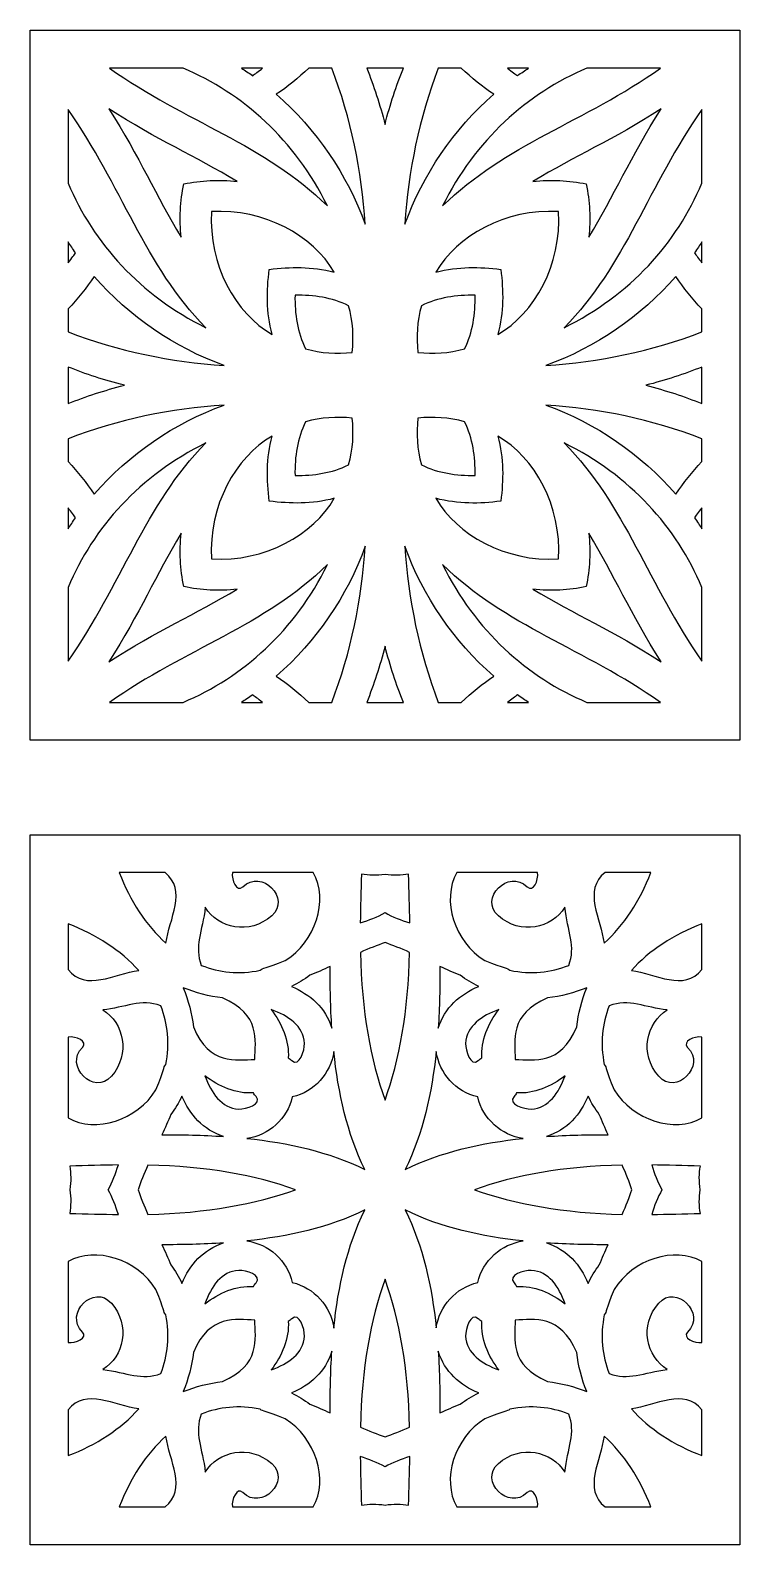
# Model space of a CAD drawing. Header units: millimetres. Extents: x -515 to 516, y -320 to 320.
# Drawn here: x 216 to 516, y -320 to 320 of the extents above; entities that cross this region are included whole.
import ezdxf

# ---------------------------------------------------------------- set-up
doc = ezdxf.new("R2010")
doc.units = ezdxf.units.MM
doc.header["$MEASUREMENT"] = 0
doc.layers.add('layer 1', color=7, linetype='Continuous')

msp = doc.modelspace()

# ---------------------------------------------------------------- linework, layer by layer
at = {"layer": 'layer 1'}
for points, knots in [([(515.6899, 20.1207), (515.6899, 20.1207), (515.6899, 320.1205), (515.6899, 320.1205), (515.6899, 320.1205), (515.6899, 320.1205), (215.7021, 320.1205), (215.7021, 320.1205), (215.7021, 320.1205), (215.7021, 320.1205), (215.7021, 225.6009), (215.7021, 225.6009), (215.7021, 225.6009), (215.7021, 214.8809), (215.7021, 170.161), (215.7021, 124.8009), (215.7021, 124.8009), (215.7021, 79.4407), (215.7021, 33.4409), (215.7021, 20.1207), (215.7021, 20.1207), (215.7021, 20.1207), (515.6899, 20.1207), (515.6899, 20.1207)], [0, 0, 0, 0, 0.14285714, 0.14285714, 0.14285714, 0.14285714, 0.28571429, 0.28571429, 0.28571429, 0.28571429, 0.42857143, 0.42857143, 0.42857143, 0.42857143, 0.57142857, 0.57142857, 0.57142857, 0.57142857, 0.71428571, 0.71428571, 0.71428571, 0.71428571, 1, 1, 1, 1]), ([(280.3065, 304.1209), (305.5832, 293.5006), (327.6475, 273.7404), (341.3472, 245.8806), (341.3472, 245.8806), (315.0443, 271.8208), (281.3679, 281.4204), (249.1676, 304.1209), (249.1676, 304.1209), (249.1676, 304.1209), (280.3065, 304.1209), (280.3065, 304.1209)], [0, 0, 0, 0, 0.25, 0.25, 0.25, 0.25, 0.5, 0.5, 0.5, 0.5, 1, 1, 1, 1]), ([(313.9267, 304.1209), (312.1273, 302.7207), (310.7074, 301.6811), (309.7444, 300.9402), (309.7444, 300.9402), (308.0855, 302.1007), (306.5462, 303.1607), (305.049, 304.1209), (305.049, 304.1209), (305.049, 304.1209), (313.9267, 304.1209), (313.9267, 304.1209)], [0, 0, 0, 0, 0.25, 0.25, 0.25, 0.25, 0.5, 0.5, 0.5, 0.5, 1, 1, 1, 1]), ([(319.7257, 293.0803), (324.5266, 296.2806), (329.1236, 300.0004), (333.4676, 304.1209), (333.4676, 304.1209), (333.4676, 304.1209), (343.1678, 304.1209), (343.1678, 304.1209), (343.1678, 304.1209), (351.3496, 282.9007), (355.8272, 260.7204), (357.3314, 238.1408), (357.3314, 238.1408), (349.7259, 259.2007), (336.6026, 278.3606), (319.7257, 293.0803)], [0, 0, 0, 0, 0.2, 0.2, 0.2, 0.2, 0.4, 0.4, 0.4, 0.4, 0.6, 0.6, 0.6, 0.6, 1, 1, 1, 1]), ([(365.703, 280.3407), (363.5662, 288.8206), (360.9865, 296.5808), (357.964, 304.1209), (357.964, 304.1209), (357.964, 304.1209), (373.4491, 304.1209), (373.4491, 304.1209), (373.4491, 304.1209), (370.4266, 296.5808), (367.8469, 288.8403), (365.703, 280.3407)], [0, 0, 0, 0, 0.25, 0.25, 0.25, 0.25, 0.5, 0.5, 0.5, 0.5, 1, 1, 1, 1]), ([(388.2454, 304.1209), (388.2454, 304.1209), (397.9455, 304.1209), (397.9455, 304.1209), (397.9455, 304.1209), (402.2825, 300.0004), (406.8865, 296.2806), (411.6874, 293.0803), (411.6874, 293.0803), (394.8035, 278.3606), (381.6872, 259.2007), (374.0888, 238.1408), (374.0888, 238.1408), (375.586, 260.7204), (380.0705, 282.9007), (388.2454, 304.1209)], [0, 0, 0, 0, 0.2, 0.2, 0.2, 0.2, 0.4, 0.4, 0.4, 0.4, 0.6, 0.6, 0.6, 0.6, 1, 1, 1, 1]), ([(451.1066, 304.1209), (451.1066, 304.1209), (482.2455, 304.1209), (482.2455, 304.1209), (482.2455, 304.1209), (450.0241, 281.4007), (416.411, 271.8404), (390.0659, 245.8806), (390.0659, 245.8806), (403.7234, 273.6406), (425.7667, 293.4605), (451.1066, 304.1209)], [0, 0, 0, 0, 0.25, 0.25, 0.25, 0.25, 0.5, 0.5, 0.5, 0.5, 1, 1, 1, 1]), ([(426.3642, 304.1209), (424.867, 303.1607), (423.3276, 302.1007), (421.6687, 300.9402), (421.6687, 300.9402), (421.008, 301.4604), (419.5108, 302.5007), (417.4302, 304.1209), (417.4302, 304.1209), (417.4302, 304.1209), (426.3642, 304.1209), (426.3642, 304.1209)], [0, 0, 0, 0, 0.25, 0.25, 0.25, 0.25, 0.5, 0.5, 0.5, 0.5, 1, 1, 1, 1]), ([(231.7074, 286.6409), (254.4113, 254.4406), (263.985, 220.8008), (289.9505, 194.4606), (289.9505, 194.4606), (262.1855, 208.1407), (242.3705, 230.1607), (231.7074, 255.521), (231.7074, 255.521), (231.7074, 255.521), (231.7074, 286.6409), (231.7074, 286.6409)], [0, 0, 0, 0, 0.25, 0.25, 0.25, 0.25, 0.5, 0.5, 0.5, 0.5, 1, 1, 1, 1]), ([(303.1652, 256.2604), (295.5456, 257.1405), (287.8628, 256.7012), (280.6299, 255.2012), (280.6299, 255.2012), (279.1257, 247.9809), (278.6688, 240.2805), (279.5474, 232.6406), (279.5474, 232.6406), (268.8491, 250.3405), (262.0309, 266.4604), (248.9287, 286.901), (248.9287, 286.901), (269.3271, 273.8002), (285.5292, 266.9405), (303.1652, 256.2604)], [0, 0, 0, 0, 0.2, 0.2, 0.2, 0.2, 0.4, 0.4, 0.4, 0.4, 0.6, 0.6, 0.6, 0.6, 1, 1, 1, 1]), ([(450.7832, 255.2012), (443.5644, 256.7012), (435.8886, 257.1609), (428.248, 256.2604), (428.248, 256.2604), (445.8488, 266.9208), (462.1282, 273.8409), (482.5056, 286.901), (482.5056, 286.901), (469.4033, 266.4808), (462.5499, 250.3005), (451.8657, 232.6406), (451.8657, 232.6406), (452.7444, 240.2608), (452.2875, 247.9605), (450.7832, 255.2012)], [0, 0, 0, 0, 0.2, 0.2, 0.2, 0.2, 0.4, 0.4, 0.4, 0.4, 0.6, 0.6, 0.6, 0.6, 1, 1, 1, 1]), ([(499.7058, 255.521), (489.0848, 230.2408), (469.326, 208.1807), (441.4627, 194.4606), (441.4627, 194.4606), (467.4071, 220.7607), (477.0088, 254.4406), (499.7058, 286.6409), (499.7058, 286.6409), (499.7058, 286.6409), (499.7058, 255.521), (499.7058, 255.521)], [0, 0, 0, 0, 0.25, 0.25, 0.25, 0.25, 0.5, 0.5, 0.5, 0.5, 1, 1, 1, 1]), ([(316.7454, 219.0807), (315.6278, 210.0209), (315.4099, 201.1608), (317.9684, 191.5808), (317.9684, 191.5808), (302.5255, 200.4607), (290.9275, 221.1009), (292.3474, 243.4808), (292.3474, 243.4808), (314.489, 244.8607), (335.246, 233.4805), (344.2502, 217.8605), (344.2502, 217.8605), (334.6274, 220.4205), (325.6864, 220.1808), (316.7454, 219.0807)], [0, 0, 0, 0, 0.2, 0.2, 0.2, 0.2, 0.4, 0.4, 0.4, 0.4, 0.6, 0.6, 0.6, 0.6, 1, 1, 1, 1]), ([(413.4447, 191.5808), (416.0033, 201.1608), (415.7643, 210.0807), (414.6677, 219.0807), (414.6677, 219.0807), (405.7056, 220.1808), (396.8068, 220.4205), (387.1629, 217.8605), (387.1629, 217.8605), (396.0477, 233.2605), (416.664, 244.881), (439.0657, 243.4808), (439.0657, 243.4808), (440.4856, 221.0608), (428.8454, 200.441), (413.4447, 191.5808)], [0, 0, 0, 0, 0.2, 0.2, 0.2, 0.2, 0.4, 0.4, 0.4, 0.4, 0.6, 0.6, 0.6, 0.6, 1, 1, 1, 1]), ([(231.7074, 230.761), (232.6704, 229.2807), (233.7107, 227.7209), (234.8845, 226.0803), (234.8845, 226.0803), (234.3644, 225.4203), (233.3241, 223.9203), (231.7074, 221.8404), (231.7074, 221.8404), (231.7074, 221.8404), (231.7074, 230.761), (231.7074, 230.761)], [0, 0, 0, 0, 0.25, 0.25, 0.25, 0.25, 0.5, 0.5, 0.5, 0.5, 1, 1, 1, 1]), ([(499.7058, 221.9008), (498.307, 223.6806), (497.2667, 225.1208), (496.5286, 226.0803), (496.5286, 226.0803), (497.7025, 227.7209), (498.7428, 229.2807), (499.7058, 230.761), (499.7058, 230.761), (499.7058, 230.761), (499.7058, 221.9008), (499.7058, 221.9008)], [0, 0, 0, 0, 0.25, 0.25, 0.25, 0.25, 0.5, 0.5, 0.5, 0.5, 1, 1, 1, 1]), ([(231.7074, 202.3606), (235.8264, 206.7011), (239.5448, 211.3009), (242.743, 216.1004), (242.743, 216.1004), (257.469, 199.2207), (276.6233, 186.1009), (297.6684, 178.4807), (297.6684, 178.4807), (275.105, 179.9807), (252.9282, 184.4807), (231.7074, 192.6605), (231.7074, 192.6605), (231.7074, 192.6605), (231.7074, 202.3606), (231.7074, 202.3606)], [0, 0, 0, 0, 0.2, 0.2, 0.2, 0.2, 0.4, 0.4, 0.4, 0.4, 0.6, 0.6, 0.6, 0.6, 1, 1, 1, 1]), ([(499.7058, 192.6605), (478.506, 184.4807), (456.3081, 179.9807), (433.7447, 178.4807), (433.7447, 178.4807), (454.7828, 186.1009), (473.9441, 199.2207), (488.6701, 216.1004), (488.6701, 216.1004), (491.8683, 211.3009), (495.5867, 206.7011), (499.7058, 202.3606), (499.7058, 202.3606), (499.7058, 202.3606), (499.7058, 192.6605), (499.7058, 192.6605)], [0, 0, 0, 0, 0.2, 0.2, 0.2, 0.2, 0.4, 0.4, 0.4, 0.4, 0.6, 0.6, 0.6, 0.6, 1, 1, 1, 1]), ([(351.7854, 184.0407), (345.3468, 183.2408), (338.6691, 183.7012), (332.0899, 185.5006), (332.0899, 185.5006), (328.6105, 192.541), (327.5069, 200.2406), (327.6475, 208.1807), (327.6475, 208.1807), (335.5693, 208.3206), (343.2873, 207.2212), (350.3234, 203.7208), (350.3234, 203.7208), (352.1299, 197.1605), (352.5867, 190.4807), (351.7854, 184.0407)], [0, 0, 0, 0, 0.2, 0.2, 0.2, 0.2, 0.4, 0.4, 0.4, 0.4, 0.6, 0.6, 0.6, 0.6, 1, 1, 1, 1]), ([(381.1108, 203.7208), (388.1259, 207.2212), (395.8508, 208.3206), (403.7867, 208.1807), (403.7867, 208.1807), (403.9062, 200.2406), (402.8096, 192.541), (399.3232, 185.5006), (399.3232, 185.5006), (392.744, 183.7012), (386.0663, 183.2408), (379.6277, 184.0407), (379.6277, 184.0407), (378.8264, 190.4807), (379.2903, 197.1605), (381.1108, 203.7208)], [0, 0, 0, 0, 0.2, 0.2, 0.2, 0.2, 0.4, 0.4, 0.4, 0.4, 0.6, 0.6, 0.6, 0.6, 1, 1, 1, 1]), ([(231.7074, 177.841), (239.2285, 174.841), (246.9886, 172.2606), (255.4868, 170.121), (255.4868, 170.121), (246.9886, 167.9806), (239.2496, 165.4009), (231.7074, 162.3805), (231.7074, 162.3805), (231.7074, 162.3805), (231.7074, 177.841), (231.7074, 177.841)], [0, 0, 0, 0, 0.25, 0.25, 0.25, 0.25, 0.5, 0.5, 0.5, 0.5, 1, 1, 1, 1]), ([(499.7058, 162.3805), (492.1846, 165.4009), (484.4245, 167.9806), (475.9474, 170.121), (475.9474, 170.121), (484.4034, 172.2606), (492.1635, 174.8206), (499.7058, 177.841), (499.7058, 177.841), (499.7058, 177.841), (499.7058, 162.3805), (499.7058, 162.3805)], [0, 0, 0, 0, 0.25, 0.25, 0.25, 0.25, 0.5, 0.5, 0.5, 0.5, 1, 1, 1, 1]), ([(231.7074, 147.5611), (252.9282, 155.7605), (275.105, 160.2409), (297.6684, 161.7409), (297.6684, 161.7409), (276.6233, 154.141), (257.469, 141.0008), (242.743, 124.1408), (242.743, 124.1408), (239.5448, 128.9206), (235.8264, 133.5212), (231.7074, 137.8609), (231.7074, 137.8609), (231.7074, 137.8609), (231.7074, 147.5611), (231.7074, 147.5611)], [0, 0, 0, 0, 0.2, 0.2, 0.2, 0.2, 0.4, 0.4, 0.4, 0.4, 0.6, 0.6, 0.6, 0.6, 1, 1, 1, 1]), ([(499.7058, 137.8609), (495.5867, 133.5212), (491.8683, 128.9206), (488.6701, 124.1408), (488.6701, 124.1408), (473.9441, 141.0008), (454.7828, 154.141), (433.7447, 161.7409), (433.7447, 161.7409), (456.3081, 160.2409), (478.506, 155.7605), (499.7058, 147.5611), (499.7058, 147.5611), (499.7058, 147.5611), (499.7058, 137.8609), (499.7058, 137.8609)], [0, 0, 0, 0, 0.2, 0.2, 0.2, 0.2, 0.4, 0.4, 0.4, 0.4, 0.6, 0.6, 0.6, 0.6, 1, 1, 1, 1]), ([(327.6475, 132.0408), (327.5069, 139.9809), (328.6105, 147.6806), (332.0899, 154.7209), (332.0899, 154.7209), (338.6691, 156.5211), (345.3468, 157.0005), (351.7854, 156.2005), (351.7854, 156.2005), (352.5867, 149.7605), (352.1299, 143.0807), (350.3234, 136.5008), (350.3234, 136.5008), (343.2873, 133.0207), (335.5693, 131.9206), (327.6475, 132.0408)], [0, 0, 0, 0, 0.2, 0.2, 0.2, 0.2, 0.4, 0.4, 0.4, 0.4, 0.6, 0.6, 0.6, 0.6, 1, 1, 1, 1]), ([(379.6277, 156.2005), (386.0663, 157.0005), (392.744, 156.5211), (399.3232, 154.7209), (399.3232, 154.7209), (402.8096, 147.6806), (403.9062, 139.9809), (403.7867, 132.0408), (403.7867, 132.0408), (395.8508, 131.9206), (388.1259, 133.0207), (381.1108, 136.5008), (381.1108, 136.5008), (379.2903, 143.0807), (378.8264, 149.7605), (379.6277, 156.2005)], [0, 0, 0, 0, 0.2, 0.2, 0.2, 0.2, 0.4, 0.4, 0.4, 0.4, 0.6, 0.6, 0.6, 0.6, 1, 1, 1, 1]), ([(316.7454, 121.1612), (325.7075, 120.0611), (334.6063, 119.8011), (344.2502, 122.3611), (344.2502, 122.3611), (335.3655, 106.961), (314.7491, 95.3405), (292.3474, 96.7611), (292.3474, 96.7611), (290.9275, 119.1607), (302.5677, 139.7806), (317.9684, 148.6611), (317.9684, 148.6611), (315.4309, 139.0812), (315.6488, 130.1809), (316.7454, 121.1612)], [0, 0, 0, 0, 0.2, 0.2, 0.2, 0.2, 0.4, 0.4, 0.4, 0.4, 0.6, 0.6, 0.6, 0.6, 1, 1, 1, 1]), ([(414.6677, 121.1612), (415.7854, 130.2006), (416.0033, 139.0608), (413.4447, 148.6611), (413.4447, 148.6611), (428.8876, 139.7609), (440.4856, 119.1207), (439.0657, 96.7611), (439.0657, 96.7611), (416.6499, 95.3405), (396.0266, 106.9807), (387.1629, 122.3611), (387.1629, 122.3611), (396.7295, 119.8207), (405.6494, 120.0408), (414.6677, 121.1612)], [0, 0, 0, 0, 0.2, 0.2, 0.2, 0.2, 0.4, 0.4, 0.4, 0.4, 0.6, 0.6, 0.6, 0.6, 1, 1, 1, 1]), ([(231.7074, 84.721), (242.3283, 109.9807), (262.0871, 132.0408), (289.9505, 145.7609), (289.9505, 145.7609), (264.0061, 119.4609), (254.4113, 85.7809), (231.7074, 53.5813), (231.7074, 53.5813), (231.7074, 53.5813), (231.7074, 84.721), (231.7074, 84.721)], [0, 0, 0, 0, 0.25, 0.25, 0.25, 0.25, 0.5, 0.5, 0.5, 0.5, 1, 1, 1, 1]), ([(499.7058, 53.5813), (477.0088, 85.8006), (467.4492, 119.4208), (441.4627, 145.7609), (441.4627, 145.7609), (469.2276, 132.1006), (489.0637, 110.0608), (499.7058, 84.721), (499.7058, 84.721), (499.7058, 84.721), (499.7058, 53.5813), (499.7058, 53.5813)], [0, 0, 0, 0, 0.25, 0.25, 0.25, 0.25, 0.5, 0.5, 0.5, 0.5, 1, 1, 1, 1]), ([(231.7074, 118.3404), (233.1062, 116.541), (234.1465, 115.1007), (234.8845, 114.1405), (234.8845, 114.1405), (233.7107, 112.5006), (232.6704, 110.9409), (231.7074, 109.4613), (231.7074, 109.4613), (231.7074, 109.4613), (231.7074, 118.3404), (231.7074, 118.3404)], [0, 0, 0, 0, 0.25, 0.25, 0.25, 0.25, 0.5, 0.5, 0.5, 0.5, 1, 1, 1, 1]), ([(499.7058, 109.4613), (498.7428, 110.9409), (497.7025, 112.5006), (496.5286, 114.1405), (496.5286, 114.1405), (497.0488, 114.821), (498.0891, 116.321), (499.7058, 118.3805), (499.7058, 118.3805), (499.7058, 118.3805), (499.7058, 109.4613), (499.7058, 109.4613)], [0, 0, 0, 0, 0.25, 0.25, 0.25, 0.25, 0.5, 0.5, 0.5, 0.5, 1, 1, 1, 1]), ([(279.5474, 107.581), (278.6688, 99.9607), (279.1257, 92.2807), (280.6299, 85.0408), (280.6299, 85.0408), (287.8488, 83.5408), (295.5316, 83.0811), (303.1652, 83.9611), (303.1652, 83.9611), (285.5643, 73.3008), (269.2849, 66.401), (248.9287, 53.3213), (248.9287, 53.3213), (262.0309, 73.7408), (268.8632, 89.9211), (279.5474, 107.581)], [0, 0, 0, 0, 0.2, 0.2, 0.2, 0.2, 0.4, 0.4, 0.4, 0.4, 0.6, 0.6, 0.6, 0.6, 1, 1, 1, 1]), ([(428.248, 83.9611), (435.8464, 83.0811), (443.5433, 83.5408), (450.7832, 85.0408), (450.7832, 85.0408), (452.2875, 92.2611), (452.7444, 99.9411), (451.8657, 107.581), (451.8657, 107.581), (462.5499, 89.9211), (469.3893, 73.7408), (482.5056, 53.3213), (482.5056, 53.3213), (462.1071, 66.401), (445.8699, 73.3008), (428.248, 83.9611)], [0, 0, 0, 0, 0.2, 0.2, 0.2, 0.2, 0.4, 0.4, 0.4, 0.4, 0.6, 0.6, 0.6, 0.6, 1, 1, 1, 1]), ([(343.1678, 36.1211), (343.1678, 36.1211), (333.4676, 36.1211), (333.4676, 36.1211), (333.4676, 36.1211), (329.1236, 40.2211), (324.5266, 43.9606), (319.7257, 47.161), (319.7257, 47.161), (336.6026, 61.8806), (349.7259, 81.0208), (357.3314, 102.0807), (357.3314, 102.0807), (355.8272, 79.5208), (351.3496, 57.3208), (343.1678, 36.1211)], [0, 0, 0, 0, 0.2, 0.2, 0.2, 0.2, 0.4, 0.4, 0.4, 0.4, 0.6, 0.6, 0.6, 0.6, 1, 1, 1, 1]), ([(397.9455, 36.1211), (397.9455, 36.1211), (388.2454, 36.1211), (388.2454, 36.1211), (388.2454, 36.1211), (380.0705, 57.3208), (375.586, 79.5208), (374.0888, 102.0807), (374.0888, 102.0807), (381.6872, 81.0208), (394.8035, 61.8806), (411.6874, 47.161), (411.6874, 47.161), (406.8865, 43.9606), (402.2825, 40.2211), (397.9455, 36.1211)], [0, 0, 0, 0, 0.2, 0.2, 0.2, 0.2, 0.4, 0.4, 0.4, 0.4, 0.6, 0.6, 0.6, 0.6, 1, 1, 1, 1]), ([(280.3065, 36.1211), (280.3065, 36.1211), (249.1676, 36.1211), (249.1676, 36.1211), (249.1676, 36.1211), (281.382, 58.8208), (315.0233, 68.3804), (341.3472, 94.341), (341.3472, 94.341), (327.6897, 66.581), (305.6675, 46.7603), (280.3065, 36.1211)], [0, 0, 0, 0, 0.25, 0.25, 0.25, 0.25, 0.5, 0.5, 0.5, 0.5, 1, 1, 1, 1]), ([(451.1066, 36.1211), (425.8299, 46.7406), (403.7656, 66.5008), (390.0659, 94.341), (390.0659, 94.341), (416.3617, 68.4212), (450.0452, 58.8005), (482.2455, 36.1211), (482.2455, 36.1211), (482.2455, 36.1211), (451.1066, 36.1211), (451.1066, 36.1211)], [0, 0, 0, 0, 0.25, 0.25, 0.25, 0.25, 0.5, 0.5, 0.5, 0.5, 1, 1, 1, 1]), ([(357.964, 36.1211), (360.9865, 43.6612), (363.5662, 51.4009), (365.703, 59.8808), (365.703, 59.8808), (367.8469, 51.4009), (370.4266, 43.6612), (373.4491, 36.1211), (373.4491, 36.1211), (373.4491, 36.1211), (357.964, 36.1211), (357.964, 36.1211)], [0, 0, 0, 0, 0.25, 0.25, 0.25, 0.25, 0.5, 0.5, 0.5, 0.5, 1, 1, 1, 1]), ([(305.0701, 36.1211), (306.5462, 37.0805), (308.0855, 38.1208), (309.7444, 39.301), (309.7444, 39.301), (310.4051, 38.7809), (311.9094, 37.7406), (313.9689, 36.1211), (313.9689, 36.1211), (313.9689, 36.1211), (305.0701, 36.1211), (305.0701, 36.1211)], [0, 0, 0, 0, 0.25, 0.25, 0.25, 0.25, 0.5, 0.5, 0.5, 0.5, 1, 1, 1, 1]), ([(417.4864, 36.1211), (419.2859, 37.5206), (420.7268, 38.5412), (421.6687, 39.301), (421.6687, 39.301), (423.3276, 38.1208), (424.867, 37.0805), (426.3642, 36.1211), (426.3642, 36.1211), (426.3642, 36.1211), (417.4864, 36.1211), (417.4864, 36.1211)], [0, 0, 0, 0, 0.25, 0.25, 0.25, 0.25, 0.5, 0.5, 0.5, 0.5, 1, 1, 1, 1]), ([(515.6899, -319.7895), (515.6899, -319.7895), (515.6899, -19.7905), (515.6899, -19.7905), (515.6899, -19.7905), (515.6899, -19.7905), (215.7091, -19.7905), (215.7091, -19.7905), (215.7091, -19.7905), (215.7091, -49.4244), (215.7091, -290.329), (215.7091, -319.7895), (215.7091, -319.7895), (215.7091, -319.7895), (515.6899, -319.7895), (515.6899, -319.7895)], [0, 0, 0, 0, 0.2, 0.2, 0.2, 0.2, 0.4, 0.4, 0.4, 0.4, 0.6, 0.6, 0.6, 0.6, 1, 1, 1, 1]), ([(272.687, -35.7894), (282.1903, -43.2297), (274.4091, -55.4357), (273.0877, -65.6307), (273.0877, -65.6307), (264.6668, -58.1307), (257.9048, -47.7101), (253.35, -35.7894), (253.35, -35.7894), (253.35, -35.7894), (272.687, -35.7894), (272.687, -35.7894)], [0, 0, 0, 0, 0.25, 0.25, 0.25, 0.25, 0.5, 0.5, 0.5, 0.5, 1, 1, 1, 1]), ([(289.6904, -50.4507), (295.2082, -59.3095), (308.3456, -62.3116), (317.7857, -54.0707), (317.7857, -54.0707), (326.1081, -46.8103), (313.4909, -33.9091), (305.5691, -41.8499), (305.5691, -41.8499), (303.1089, -44.3164), (300.6417, -38.8414), (301.2111, -35.7894), (301.2111, -35.7894), (301.2111, -35.7894), (335.3514, -35.7894), (335.3514, -35.7894), (335.3514, -35.7894), (341.9869, -47.3115), (336.2722, -65.1303), (323.5285, -72.9122), (323.5285, -72.9122), (314.8686, -76.535), (314.0322, -75.9635), (312.8724, -77.0713), (312.8724, -77.0713), (303.9876, -78.8918), (295.63, -77.9921), (288.0315, -74.99), (288.0315, -74.99), (284.8684, -67.116), (288.5728, -60.5051), (289.6904, -50.4507)], [0, 0, 0, 0, 0.11111111, 0.11111111, 0.11111111, 0.11111111, 0.22222222, 0.22222222, 0.22222222, 0.22222222, 0.33333333, 0.33333333, 0.33333333, 0.33333333, 0.44444444, 0.44444444, 0.44444444, 0.44444444, 0.55555556, 0.55555556, 0.55555556, 0.55555556, 0.66666667, 0.66666667, 0.66666667, 0.66666667, 0.77777778, 0.77777778, 0.77777778, 0.77777778, 1, 1, 1, 1]), ([(355.7288, -36.4494), (358.8075, -37.0104), (362.2307, -37.0314), (365.7101, -36.5689), (365.7101, -36.5689), (369.1895, -37.0314), (372.6126, -37.0104), (375.6914, -36.4494), (375.6914, -36.4494), (375.8882, -43.5116), (376.1131, -50.3909), (376.1694, -57.0306), (376.1694, -57.0306), (372.4932, -55.8905), (369.0067, -54.5712), (365.7101, -52.6698), (365.7101, -52.6698), (362.4064, -54.5712), (358.927, -55.8905), (355.2508, -57.0306), (355.2508, -57.0306), (355.307, -50.3909), (355.5319, -43.5116), (355.7288, -36.4494)], [0, 0, 0, 0, 0.14285714, 0.14285714, 0.14285714, 0.14285714, 0.28571429, 0.28571429, 0.28571429, 0.28571429, 0.42857143, 0.42857143, 0.42857143, 0.42857143, 0.57142857, 0.57142857, 0.57142857, 0.57142857, 0.71428571, 0.71428571, 0.71428571, 0.71428571, 1, 1, 1, 1]), ([(396.0898, -35.7894), (396.0898, -35.7894), (430.2302, -35.7894), (430.2302, -35.7894), (430.2302, -35.7894), (430.7152, -39.046), (428.269, -44.2735), (425.851, -41.8499), (425.851, -41.8499), (417.9292, -33.9091), (405.312, -46.8103), (413.6274, -54.0707), (413.6274, -54.0707), (423.0675, -62.3116), (436.2119, -59.3095), (441.7298, -50.4507), (441.7298, -50.4507), (442.8474, -60.5086), (446.5517, -67.116), (443.3886, -74.99), (443.3886, -74.99), (435.7902, -77.9921), (427.4255, -78.8918), (418.5478, -77.0713), (418.5478, -77.0713), (417.381, -75.9635), (416.5515, -76.535), (407.8847, -72.9122), (407.8847, -72.9122), (395.1479, -65.1303), (389.4333, -47.3115), (396.0898, -35.7894)], [0, 0, 0, 0, 0.11111111, 0.11111111, 0.11111111, 0.11111111, 0.22222222, 0.22222222, 0.22222222, 0.22222222, 0.33333333, 0.33333333, 0.33333333, 0.33333333, 0.44444444, 0.44444444, 0.44444444, 0.44444444, 0.55555556, 0.55555556, 0.55555556, 0.55555556, 0.66666667, 0.66666667, 0.66666667, 0.66666667, 0.77777778, 0.77777778, 0.77777778, 0.77777778, 1, 1, 1, 1]), ([(458.7472, -35.7894), (458.7472, -35.7894), (478.0702, -35.7894), (478.0702, -35.7894), (478.0702, -35.7894), (473.5083, -47.7101), (466.7463, -58.1307), (458.3255, -65.6096), (458.3255, -65.6096), (457.018, -55.4779), (449.2157, -43.1482), (458.7472, -35.7894)], [0, 0, 0, 0, 0.25, 0.25, 0.25, 0.25, 0.5, 0.5, 0.5, 0.5, 1, 1, 1, 1]), ([(231.7074, -57.4109), (243.6287, -61.9904), (254.0458, -68.732), (261.5459, -77.1493), (261.5459, -77.1493), (251.3115, -78.4968), (239.1652, -86.2829), (231.7074, -76.7508), (231.7074, -76.7508), (231.7074, -76.7508), (231.7074, -57.4109), (231.7074, -57.4109)], [0, 0, 0, 0, 0.25, 0.25, 0.25, 0.25, 0.5, 0.5, 0.5, 0.5, 1, 1, 1, 1]), ([(499.7058, -76.7508), (492.2479, -86.2829), (480.0946, -78.4968), (469.8672, -77.1493), (469.8672, -77.1493), (477.3673, -68.732), (487.7914, -61.9904), (499.7058, -57.4109), (499.7058, -57.4109), (499.7058, -57.4109), (499.7058, -76.7508), (499.7058, -76.7508)], [0, 0, 0, 0, 0.25, 0.25, 0.25, 0.25, 0.5, 0.5, 0.5, 0.5, 1, 1, 1, 1]), ([(355.307, -69.4904), (358.9692, -67.8498), (362.4275, -66.4918), (365.7101, -65.391), (365.7101, -65.391), (368.9927, -66.4918), (372.451, -67.8498), (376.1131, -69.4904), (376.1131, -69.4904), (375.6281, -94.3291), (371.7692, -115.0087), (365.7101, -131.932), (365.7101, -131.932), (359.651, -115.0087), (355.8061, -94.3291), (355.307, -69.4904)], [0, 0, 0, 0, 0.2, 0.2, 0.2, 0.2, 0.4, 0.4, 0.4, 0.4, 0.6, 0.6, 0.6, 0.6, 1, 1, 1, 1]), ([(343.224, -101.5122), (340.4897, -92.8123), (333.9878, -87.1714), (326.1081, -83.912), (326.1081, -83.912), (328.9901, -82.5505), (331.5276, -81.0118), (333.9315, -79.1709), (333.9315, -79.1709), (336.8135, -78.0308), (339.6532, -76.7719), (342.4719, -75.4701), (342.4719, -75.4701), (342.4719, -83.8909), (342.6265, -92.6717), (343.224, -101.5122)], [0, 0, 0, 0, 0.2, 0.2, 0.2, 0.2, 0.4, 0.4, 0.4, 0.4, 0.6, 0.6, 0.6, 0.6, 1, 1, 1, 1]), ([(388.9483, -75.4701), (391.7669, -76.7719), (394.6278, -78.0308), (397.4886, -79.1709), (397.4886, -79.1709), (399.8926, -81.0118), (402.4301, -82.5505), (405.312, -83.912), (405.312, -83.912), (397.4254, -87.1714), (390.9305, -92.8123), (388.1891, -101.5122), (388.1891, -101.5122), (388.7866, -92.6717), (388.9694, -83.8909), (388.9483, -75.4701)], [0, 0, 0, 0, 0.2, 0.2, 0.2, 0.2, 0.4, 0.4, 0.4, 0.4, 0.6, 0.6, 0.6, 0.6, 1, 1, 1, 1]), ([(231.7074, -105.2692), (234.9759, -104.8032), (240.1915, -107.2268), (237.7664, -109.6294), (237.7664, -109.6294), (229.8306, -117.5491), (242.729, -130.1895), (249.99, -121.8705), (249.99, -121.8705), (258.2492, -112.4305), (255.2478, -99.2896), (246.3701, -93.7506), (246.3701, -93.7506), (255.4025, -92.9992), (262.7338, -88.8331), (270.9086, -92.089), (270.9086, -92.089), (273.9101, -99.7092), (274.8098, -108.0703), (272.9893, -116.9495), (272.9893, -116.9495), (271.8435, -118.2302), (272.5394, -118.6885), (268.8491, -127.5894), (268.8491, -127.5894), (261.0468, -140.3493), (243.2281, -146.0717), (231.7074, -139.411), (231.7074, -139.411), (231.7074, -139.411), (231.7074, -105.2692), (231.7074, -105.2692)], [0, 0, 0, 0, 0.11111111, 0.11111111, 0.11111111, 0.11111111, 0.22222222, 0.22222222, 0.22222222, 0.22222222, 0.33333333, 0.33333333, 0.33333333, 0.33333333, 0.44444444, 0.44444444, 0.44444444, 0.44444444, 0.55555556, 0.55555556, 0.55555556, 0.55555556, 0.66666667, 0.66666667, 0.66666667, 0.66666667, 0.77777778, 0.77777778, 0.77777778, 0.77777778, 1, 1, 1, 1]), ([(296.9514, -88.7522), (313.3011, -95.7335), (310.7988, -106.6835), (310.6512, -114.7304), (310.6512, -114.7304), (302.6802, -114.8752), (291.6515, -117.3867), (284.6716, -101.0321), (284.6716, -101.0321), (284.0249, -95.3701), (282.5699, -89.8101), (280.3909, -84.4518), (280.3909, -84.4518), (285.726, -86.6491), (291.286, -88.0922), (296.9514, -88.7522)], [0, 0, 0, 0, 0.2, 0.2, 0.2, 0.2, 0.4, 0.4, 0.4, 0.4, 0.6, 0.6, 0.6, 0.6, 1, 1, 1, 1]), ([(446.7485, -101.0321), (439.7686, -117.3804), (428.8173, -114.8752), (420.769, -114.7304), (420.769, -114.7304), (420.6214, -106.6694), (418.1331, -95.73), (434.4687, -88.7522), (434.4687, -88.7522), (440.1271, -88.0922), (445.6871, -86.6491), (451.0293, -84.4518), (451.0293, -84.4518), (448.8502, -89.8101), (447.3882, -95.3701), (446.7485, -101.0321)], [0, 0, 0, 0, 0.2, 0.2, 0.2, 0.2, 0.4, 0.4, 0.4, 0.4, 0.6, 0.6, 0.6, 0.6, 1, 1, 1, 1]), ([(499.7058, -139.411), (488.1851, -146.0717), (470.3663, -140.3493), (462.571, -127.5894), (462.571, -127.5894), (458.9159, -118.7841), (459.5696, -118.2231), (458.4309, -116.9495), (458.4309, -116.9495), (456.6104, -108.0703), (457.5101, -99.7092), (460.5115, -92.089), (460.5115, -92.089), (468.6863, -88.8331), (476.0036, -92.9957), (485.0501, -93.7506), (485.0501, -93.7506), (476.1864, -99.2896), (473.1709, -112.4305), (481.4301, -121.8705), (481.4301, -121.8705), (488.6912, -130.1895), (501.5896, -117.5491), (493.6467, -109.6294), (493.6467, -109.6294), (491.2357, -107.2409), (496.4091, -104.7997), (499.7058, -105.2692), (499.7058, -105.2692), (499.7058, -105.2692), (499.7058, -139.411), (499.7058, -139.411)], [0, 0, 0, 0, 0.11111111, 0.11111111, 0.11111111, 0.11111111, 0.22222222, 0.22222222, 0.22222222, 0.22222222, 0.33333333, 0.33333333, 0.33333333, 0.33333333, 0.44444444, 0.44444444, 0.44444444, 0.44444444, 0.55555556, 0.55555556, 0.55555556, 0.55555556, 0.66666667, 0.66666667, 0.66666667, 0.66666667, 0.77777778, 0.77777778, 0.77777778, 0.77777778, 1, 1, 1, 1]), ([(317.5467, -93.6311), (324.7726, -96.291), (331.2534, -100.5527), (331.626, -107.9501), (331.626, -107.9501), (331.7666, -110.8503), (329.5665, -118.1521), (326.305, -115.2316), (326.305, -115.2316), (325.827, -114.7908), (325.3068, -114.4302), (324.7726, -114.1308), (324.7726, -114.1308), (325.349, -106.9906), (322.0313, -99.3922), (317.5467, -93.6311)], [0, 0, 0, 0, 0.2, 0.2, 0.2, 0.2, 0.4, 0.4, 0.4, 0.4, 0.6, 0.6, 0.6, 0.6, 1, 1, 1, 1]), ([(406.6475, -114.1308), (406.1133, -114.4302), (405.5861, -114.7908), (405.1082, -115.2316), (405.1082, -115.2316), (401.8467, -118.1521), (399.6536, -110.8503), (399.7871, -107.9501), (399.7871, -107.9501), (400.1667, -100.5527), (406.6475, -96.291), (413.8664, -93.6311), (413.8664, -93.6311), (409.3889, -99.3922), (406.0641, -106.9906), (406.6475, -114.1308)], [0, 0, 0, 0, 0.2, 0.2, 0.2, 0.2, 0.4, 0.4, 0.4, 0.4, 0.6, 0.6, 0.6, 0.6, 1, 1, 1, 1]), ([(357.1697, -161.2511), (342.029, -153.7299), (324.7094, -149.9518), (307.2702, -148.1312), (307.2702, -148.1312), (316.4923, -146.8505), (324.3298, -139.8692), (326.5088, -130.5915), (326.5088, -130.5915), (335.8083, -128.4111), (342.7882, -120.5688), (344.0464, -111.3508), (344.0464, -111.3508), (345.888, -128.771), (349.6486, -146.1104), (357.1697, -161.2511)], [0, 0, 0, 0, 0.2, 0.2, 0.2, 0.2, 0.4, 0.4, 0.4, 0.4, 0.6, 0.6, 0.6, 0.6, 1, 1, 1, 1]), ([(404.9113, -130.5915), (407.0904, -139.8692), (414.9278, -146.8505), (424.15, -148.1312), (424.15, -148.1312), (406.7249, -149.9518), (389.3911, -153.7299), (374.2504, -161.2511), (374.2504, -161.2511), (381.7716, -146.1104), (385.5532, -128.771), (387.3738, -111.3508), (387.3738, -111.3508), (388.646, -120.5688), (395.6048, -128.4111), (404.9113, -130.5915)], [0, 0, 0, 0, 0.2, 0.2, 0.2, 0.2, 0.4, 0.4, 0.4, 0.4, 0.6, 0.6, 0.6, 0.6, 1, 1, 1, 1]), ([(303.8681, -135.7101), (296.4735, -135.3292), (292.2068, -128.8525), (289.5498, -121.6308), (289.5498, -121.6308), (295.3277, -126.1112), (302.9262, -129.431), (310.0467, -128.8525), (310.0467, -128.8525), (310.3489, -129.3917), (310.7074, -129.8893), (311.1502, -130.3905), (311.1502, -130.3905), (314.0884, -133.6499), (306.7711, -135.8514), (303.8681, -135.7101)], [0, 0, 0, 0, 0.2, 0.2, 0.2, 0.2, 0.4, 0.4, 0.4, 0.4, 0.6, 0.6, 0.6, 0.6, 1, 1, 1, 1]), ([(420.2699, -130.3905), (420.7057, -129.8893), (421.0642, -129.3917), (421.3665, -128.8525), (421.3665, -128.8525), (428.508, -129.431), (436.0924, -126.1112), (441.8703, -121.6308), (441.8703, -121.6308), (439.2063, -128.8525), (434.9467, -135.3292), (427.545, -135.7101), (427.545, -135.7101), (424.6491, -135.8514), (417.3458, -133.6499), (420.2699, -130.3905)], [0, 0, 0, 0, 0.2, 0.2, 0.2, 0.2, 0.4, 0.4, 0.4, 0.4, 0.6, 0.6, 0.6, 0.6, 1, 1, 1, 1]), ([(297.4505, -147.292), (288.5868, -146.71), (279.8075, -146.53), (271.3866, -146.5511), (271.3866, -146.5511), (272.687, -143.7289), (273.9522, -140.8709), (275.112, -137.989), (275.112, -137.989), (276.9326, -135.5906), (278.4649, -133.0714), (279.8286, -130.1895), (279.8286, -130.1895), (283.0901, -138.0494), (288.7274, -144.5506), (297.4505, -147.292)], [0, 0, 0, 0, 0.2, 0.2, 0.2, 0.2, 0.4, 0.4, 0.4, 0.4, 0.6, 0.6, 0.6, 0.6, 1, 1, 1, 1]), ([(456.3081, -137.989), (457.4679, -140.8709), (458.7331, -143.7289), (460.0265, -146.5511), (460.0265, -146.5511), (451.6056, -146.53), (442.8333, -146.71), (433.9907, -147.292), (433.9907, -147.292), (442.6927, -144.5717), (448.3301, -138.0494), (451.5916, -130.1895), (451.5916, -130.1895), (452.9482, -133.0714), (454.4876, -135.5906), (456.3081, -137.989)], [0, 0, 0, 0, 0.2, 0.2, 0.2, 0.2, 0.4, 0.4, 0.4, 0.4, 0.6, 0.6, 0.6, 0.6, 1, 1, 1, 1]), ([(252.9493, -180.2521), (246.3068, -180.1917), (239.4323, -179.9695), (232.3681, -179.772), (232.3681, -179.772), (232.9304, -176.6891), (232.9515, -173.2701), (232.4876, -169.7921), (232.4876, -169.7921), (232.9515, -166.3099), (232.9304, -162.8706), (232.3681, -159.8122), (232.3681, -159.8122), (239.4323, -159.5901), (246.3068, -159.3919), (252.9493, -159.3286), (252.9493, -159.3286), (251.8106, -162.9901), (250.4891, -166.4898), (248.6123, -169.7921), (248.6123, -169.7921), (250.4891, -173.0909), (251.8106, -176.5689), (252.9493, -180.2521)], [0, 0, 0, 0, 0.14285714, 0.14285714, 0.14285714, 0.14285714, 0.28571429, 0.28571429, 0.28571429, 0.28571429, 0.42857143, 0.42857143, 0.42857143, 0.42857143, 0.57142857, 0.57142857, 0.57142857, 0.57142857, 0.71428571, 0.71428571, 0.71428571, 0.71428571, 1, 1, 1, 1]), ([(265.4049, -180.1917), (263.7671, -176.5302), (262.4105, -173.0691), (261.3069, -169.7921), (261.3069, -169.7921), (262.4105, -166.5109), (263.7671, -163.0505), (265.4049, -159.3919), (265.4049, -159.3919), (290.2527, -159.872), (310.9323, -163.7316), (327.8514, -169.7921), (327.8514, -169.7921), (310.9323, -175.8491), (290.2527, -179.6912), (265.4049, -180.1917)], [0, 0, 0, 0, 0.2, 0.2, 0.2, 0.2, 0.4, 0.4, 0.4, 0.4, 0.6, 0.6, 0.6, 0.6, 1, 1, 1, 1]), ([(403.5688, -169.7921), (420.4878, -163.7316), (441.1674, -159.872), (466.0083, -159.3919), (466.0083, -159.3919), (467.646, -163.0505), (469.0097, -166.5109), (470.1062, -169.7921), (470.1062, -169.7921), (469.0097, -173.0691), (467.646, -176.5302), (466.0083, -180.1917), (466.0083, -180.1917), (441.1674, -179.6912), (420.4878, -175.8491), (403.5688, -169.7921)], [0, 0, 0, 0, 0.2, 0.2, 0.2, 0.2, 0.4, 0.4, 0.4, 0.4, 0.6, 0.6, 0.6, 0.6, 1, 1, 1, 1]), ([(478.4709, -159.3286), (485.1063, -159.3919), (491.9878, -159.5901), (499.052, -159.8122), (499.052, -159.8122), (498.4897, -162.8706), (498.4686, -166.3099), (498.9326, -169.7921), (498.9326, -169.7921), (498.4686, -173.2701), (498.4897, -176.6891), (499.052, -179.772), (499.052, -179.772), (491.9878, -179.9695), (485.1063, -180.1917), (478.4709, -180.2521), (478.4709, -180.2521), (479.6096, -176.5689), (480.931, -173.0909), (482.8078, -169.7921), (482.8078, -169.7921), (480.931, -166.4898), (479.6096, -162.9901), (478.4709, -159.3286)], [0, 0, 0, 0, 0.14285714, 0.14285714, 0.14285714, 0.14285714, 0.28571429, 0.28571429, 0.28571429, 0.28571429, 0.42857143, 0.42857143, 0.42857143, 0.42857143, 0.57142857, 0.57142857, 0.57142857, 0.57142857, 0.71428571, 0.71428571, 0.71428571, 0.71428571, 1, 1, 1, 1]), ([(326.5088, -208.9892), (324.3298, -199.6897), (316.4923, -192.7119), (307.2702, -191.4312), (307.2702, -191.4312), (324.6883, -189.6114), (342.029, -185.829), (357.1697, -178.329), (357.1697, -178.329), (349.6486, -193.4703), (345.888, -210.7921), (344.0464, -228.2299), (344.0464, -228.2299), (342.7882, -219.0113), (335.8083, -211.1696), (326.5088, -208.9892)], [0, 0, 0, 0, 0.2, 0.2, 0.2, 0.2, 0.4, 0.4, 0.4, 0.4, 0.6, 0.6, 0.6, 0.6, 1, 1, 1, 1]), ([(374.2504, -178.329), (389.3911, -185.8508), (406.7249, -189.6114), (424.15, -191.4312), (424.15, -191.4312), (414.9278, -192.7119), (407.0904, -199.6897), (404.9113, -208.9892), (404.9113, -208.9892), (395.6048, -211.1696), (388.646, -219.0113), (387.3738, -228.2116), (387.3738, -228.2116), (385.5532, -210.7921), (381.7716, -193.4703), (374.2504, -178.329)], [0, 0, 0, 0, 0.2, 0.2, 0.2, 0.2, 0.4, 0.4, 0.4, 0.4, 0.6, 0.6, 0.6, 0.6, 1, 1, 1, 1]), ([(231.7074, -200.1522), (243.2281, -193.509), (261.0468, -199.2314), (268.8491, -211.9702), (268.8491, -211.9702), (272.5464, -220.9555), (271.8154, -221.2479), (272.9893, -222.6312), (272.9893, -222.6312), (274.8098, -231.5104), (273.9101, -239.8715), (270.9086, -247.47), (270.9086, -247.47), (263.0361, -250.6276), (256.4217, -246.9266), (246.3701, -245.8118), (246.3701, -245.8118), (255.2478, -240.2911), (258.2492, -227.1503), (249.99, -217.7095), (249.99, -217.7095), (242.729, -209.3912), (229.8306, -222.0099), (237.7664, -229.9296), (237.7664, -229.9296), (240.2196, -232.382), (234.8142, -234.8443), (231.7074, -234.2904), (231.7074, -234.2904), (231.7074, -234.2904), (231.7074, -200.1522), (231.7074, -200.1522)], [0, 0, 0, 0, 0.11111111, 0.11111111, 0.11111111, 0.11111111, 0.22222222, 0.22222222, 0.22222222, 0.22222222, 0.33333333, 0.33333333, 0.33333333, 0.33333333, 0.44444444, 0.44444444, 0.44444444, 0.44444444, 0.55555556, 0.55555556, 0.55555556, 0.55555556, 0.66666667, 0.66666667, 0.66666667, 0.66666667, 0.77777778, 0.77777778, 0.77777778, 0.77777778, 1, 1, 1, 1]), ([(275.112, -201.57), (273.9522, -198.6915), (272.687, -195.8518), (271.3866, -193.0296), (271.3866, -193.0296), (279.8075, -193.0296), (288.5868, -192.8708), (297.4505, -192.2712), (297.4505, -192.2712), (288.7274, -195.0118), (283.0901, -201.5102), (279.8286, -209.3912), (279.8286, -209.3912), (278.4649, -206.5093), (276.9326, -203.969), (275.112, -201.57)], [0, 0, 0, 0, 0.2, 0.2, 0.2, 0.2, 0.4, 0.4, 0.4, 0.4, 0.6, 0.6, 0.6, 0.6, 1, 1, 1, 1]), ([(433.9907, -192.2712), (442.8333, -192.8708), (451.6056, -193.0296), (460.0265, -193.0296), (460.0265, -193.0296), (458.7331, -195.8518), (457.4679, -198.6915), (456.3081, -201.57), (456.3081, -201.57), (454.4876, -203.969), (452.9482, -206.5093), (451.5916, -209.3912), (451.5916, -209.3912), (448.3301, -201.5102), (442.6927, -195.0118), (433.9907, -192.2712)], [0, 0, 0, 0, 0.2, 0.2, 0.2, 0.2, 0.4, 0.4, 0.4, 0.4, 0.6, 0.6, 0.6, 0.6, 1, 1, 1, 1]), ([(499.7058, -234.2904), (496.5848, -234.8478), (491.2146, -232.368), (493.6467, -229.9296), (493.6467, -229.9296), (501.5896, -222.0099), (488.6912, -209.3912), (481.4301, -217.7095), (481.4301, -217.7095), (473.1709, -227.1503), (476.1864, -240.2911), (485.0501, -245.8118), (485.0501, -245.8118), (474.9914, -246.9266), (468.3841, -250.6311), (460.5115, -247.47), (460.5115, -247.47), (457.5101, -239.8715), (456.6104, -231.5104), (458.4309, -222.6312), (458.4309, -222.6312), (459.6048, -221.2444), (458.8667, -220.9696), (462.571, -211.9702), (462.571, -211.9702), (470.3663, -199.2314), (488.1851, -193.509), (499.7058, -200.1522), (499.7058, -200.1522), (499.7058, -200.1522), (499.7058, -234.2904), (499.7058, -234.2904)], [0, 0, 0, 0, 0.11111111, 0.11111111, 0.11111111, 0.11111111, 0.22222222, 0.22222222, 0.22222222, 0.22222222, 0.33333333, 0.33333333, 0.33333333, 0.33333333, 0.44444444, 0.44444444, 0.44444444, 0.44444444, 0.55555556, 0.55555556, 0.55555556, 0.55555556, 0.66666667, 0.66666667, 0.66666667, 0.66666667, 0.77777778, 0.77777778, 0.77777778, 0.77777778, 1, 1, 1, 1]), ([(311.1502, -209.1902), (310.7074, -209.6696), (310.3489, -210.1919), (310.0467, -210.7317), (310.0467, -210.7317), (302.9262, -210.1497), (295.3277, -213.4695), (289.5498, -217.9499), (289.5498, -217.9499), (292.2068, -210.7106), (296.4735, -204.2298), (303.8681, -203.8706), (303.8681, -203.8706), (306.7711, -203.7117), (314.0884, -205.9301), (311.1502, -209.1902)], [0, 0, 0, 0, 0.2, 0.2, 0.2, 0.2, 0.4, 0.4, 0.4, 0.4, 0.6, 0.6, 0.6, 0.6, 1, 1, 1, 1]), ([(427.545, -203.8706), (434.9467, -204.2298), (439.2063, -210.7106), (441.8703, -217.9499), (441.8703, -217.9499), (436.0924, -213.4695), (428.508, -210.1497), (421.3665, -210.7317), (421.3665, -210.7317), (421.0642, -210.1919), (420.7057, -209.6696), (420.2699, -209.1902), (420.2699, -209.1902), (417.3458, -205.9301), (424.6491, -203.7117), (427.545, -203.8706)], [0, 0, 0, 0, 0.2, 0.2, 0.2, 0.2, 0.4, 0.4, 0.4, 0.4, 0.6, 0.6, 0.6, 0.6, 1, 1, 1, 1]), ([(376.1131, -270.0902), (372.451, -271.7305), (368.9927, -273.0924), (365.7101, -274.1896), (365.7101, -274.1896), (362.4275, -273.0924), (358.9692, -271.7305), (355.307, -270.0902), (355.307, -270.0902), (355.8061, -245.2509), (359.651, -224.5502), (365.7101, -207.6522), (365.7101, -207.6522), (371.7692, -224.5502), (375.6281, -245.2509), (376.1131, -270.0902)], [0, 0, 0, 0, 0.2, 0.2, 0.2, 0.2, 0.4, 0.4, 0.4, 0.4, 0.6, 0.6, 0.6, 0.6, 1, 1, 1, 1]), ([(284.6716, -238.5514), (291.6585, -222.1758), (302.7153, -224.7055), (310.6512, -224.8503), (310.6512, -224.8503), (310.7917, -232.8192), (313.3082, -243.8437), (296.9514, -250.8321), (296.9514, -250.8321), (291.286, -251.4705), (285.726, -252.9312), (280.3909, -255.1114), (280.3909, -255.1114), (282.5699, -249.77), (284.0249, -244.2106), (284.6716, -238.5514)], [0, 0, 0, 0, 0.2, 0.2, 0.2, 0.2, 0.4, 0.4, 0.4, 0.4, 0.6, 0.6, 0.6, 0.6, 1, 1, 1, 1]), ([(324.7726, -225.4499), (325.3068, -225.1498), (325.827, -224.7688), (326.305, -224.3316), (326.305, -224.3316), (329.5665, -221.4103), (331.7666, -228.7304), (331.626, -231.6306), (331.626, -231.6306), (331.2534, -239.0315), (324.7726, -243.2898), (317.5467, -245.9496), (317.5467, -245.9496), (322.0313, -240.171), (325.349, -232.5725), (324.7726, -225.4499)], [0, 0, 0, 0, 0.2, 0.2, 0.2, 0.2, 0.4, 0.4, 0.4, 0.4, 0.6, 0.6, 0.6, 0.6, 1, 1, 1, 1]), ([(413.8664, -245.9496), (406.6475, -243.2898), (400.1667, -239.0315), (399.7871, -231.6306), (399.7871, -231.6306), (399.6536, -228.7304), (401.8467, -221.4103), (405.1082, -224.3316), (405.1082, -224.3316), (405.5861, -224.7688), (406.1133, -225.1498), (406.6475, -225.4499), (406.6475, -225.4499), (406.0641, -232.5725), (409.3889, -240.171), (413.8664, -245.9496)], [0, 0, 0, 0, 0.2, 0.2, 0.2, 0.2, 0.4, 0.4, 0.4, 0.4, 0.6, 0.6, 0.6, 0.6, 1, 1, 1, 1]), ([(434.4687, -250.8321), (418.0979, -243.8401), (420.6214, -232.8157), (420.769, -224.8503), (420.769, -224.8503), (428.8314, -224.7055), (439.7686, -222.2116), (446.7485, -238.5514), (446.7485, -238.5514), (447.3882, -244.2106), (448.8502, -249.77), (451.0293, -255.1114), (451.0293, -255.1114), (445.6871, -252.9312), (440.1271, -251.4705), (434.4687, -250.8321)], [0, 0, 0, 0, 0.2, 0.2, 0.2, 0.2, 0.4, 0.4, 0.4, 0.4, 0.6, 0.6, 0.6, 0.6, 1, 1, 1, 1]), ([(342.4719, -264.1105), (339.6532, -262.8088), (336.8135, -261.5493), (333.9315, -260.389), (333.9315, -260.389), (331.5276, -258.5721), (328.9901, -257.0304), (326.1081, -255.6723), (326.1081, -255.6723), (333.9878, -252.409), (340.4897, -246.7509), (343.224, -238.051), (343.224, -238.051), (342.6265, -246.909), (342.4719, -255.6899), (342.4719, -264.1105)], [0, 0, 0, 0, 0.2, 0.2, 0.2, 0.2, 0.4, 0.4, 0.4, 0.4, 0.6, 0.6, 0.6, 0.6, 1, 1, 1, 1]), ([(388.1891, -238.051), (390.9305, -246.7509), (397.4254, -252.409), (405.312, -255.6723), (405.312, -255.6723), (402.4301, -257.0304), (399.8926, -258.5721), (397.4886, -260.389), (397.4886, -260.389), (394.6278, -261.5493), (391.7669, -262.8088), (388.9483, -264.1105), (388.9483, -264.1105), (388.9483, -255.6899), (388.7866, -246.909), (388.1891, -238.051)], [0, 0, 0, 0, 0.2, 0.2, 0.2, 0.2, 0.4, 0.4, 0.4, 0.4, 0.6, 0.6, 0.6, 0.6, 1, 1, 1, 1]), ([(231.7074, -262.8088), (239.1441, -253.305), (251.3537, -261.0943), (261.5459, -262.4101), (261.5459, -262.4101), (254.0458, -270.831), (243.6287, -277.5902), (231.7074, -282.1517), (231.7074, -282.1517), (231.7074, -282.1517), (231.7074, -262.8088), (231.7074, -262.8088)], [0, 0, 0, 0, 0.25, 0.25, 0.25, 0.25, 0.5, 0.5, 0.5, 0.5, 1, 1, 1, 1]), ([(499.7058, -282.1517), (487.7914, -277.5902), (477.3673, -270.831), (469.8672, -262.4101), (469.8672, -262.4101), (480.0594, -261.0943), (492.269, -253.3085), (499.7058, -262.8088), (499.7058, -262.8088), (499.7058, -262.8088), (499.7058, -282.1517), (499.7058, -282.1517)], [0, 0, 0, 0, 0.25, 0.25, 0.25, 0.25, 0.5, 0.5, 0.5, 0.5, 1, 1, 1, 1]), ([(335.3514, -303.7909), (335.3514, -303.7909), (301.2111, -303.7909), (301.2111, -303.7909), (301.2111, -303.7909), (300.6417, -300.616), (303.1581, -295.3172), (305.5691, -297.7302), (305.5691, -297.7302), (313.4909, -305.6715), (326.1081, -292.7703), (317.7857, -285.4889), (317.7857, -285.4889), (308.3456, -277.2516), (295.2082, -280.2502), (289.6904, -289.1297), (289.6904, -289.1297), (288.5657, -279.0438), (284.8684, -272.4645), (288.0315, -264.5905), (288.0315, -264.5905), (295.63, -261.5918), (303.9876, -260.692), (312.8724, -262.5089), (312.8724, -262.5089), (314.1587, -263.6696), (315.0162, -263.091), (323.5285, -266.6506), (323.5285, -266.6506), (336.2722, -274.4505), (341.9869, -292.2692), (335.3514, -303.7909)], [0, 0, 0, 0, 0.11111111, 0.11111111, 0.11111111, 0.11111111, 0.22222222, 0.22222222, 0.22222222, 0.22222222, 0.33333333, 0.33333333, 0.33333333, 0.33333333, 0.44444444, 0.44444444, 0.44444444, 0.44444444, 0.55555556, 0.55555556, 0.55555556, 0.55555556, 0.66666667, 0.66666667, 0.66666667, 0.66666667, 0.77777778, 0.77777778, 0.77777778, 0.77777778, 1, 1, 1, 1]), ([(441.7298, -289.1297), (436.2119, -280.2502), (423.0675, -277.2516), (413.6274, -285.4889), (413.6274, -285.4889), (405.312, -292.7703), (417.9292, -305.6715), (425.851, -297.7302), (425.851, -297.7302), (428.262, -295.2961), (430.7011, -300.4855), (430.2302, -303.7909), (430.2302, -303.7909), (430.2302, -303.7909), (396.0898, -303.7909), (396.0898, -303.7909), (396.0898, -303.7909), (389.4333, -292.2692), (395.1479, -274.4505), (407.8847, -266.6506), (407.8847, -266.6506), (416.3969, -263.091), (417.2544, -263.6696), (418.5478, -262.5089), (418.5478, -262.5089), (427.4255, -260.692), (435.7902, -261.5918), (443.3886, -264.5905), (443.3886, -264.5905), (446.5447, -272.4609), (442.8474, -279.0473), (441.7298, -289.1297)], [0, 0, 0, 0, 0.11111111, 0.11111111, 0.11111111, 0.11111111, 0.22222222, 0.22222222, 0.22222222, 0.22222222, 0.33333333, 0.33333333, 0.33333333, 0.33333333, 0.44444444, 0.44444444, 0.44444444, 0.44444444, 0.55555556, 0.55555556, 0.55555556, 0.55555556, 0.66666667, 0.66666667, 0.66666667, 0.66666667, 0.77777778, 0.77777778, 0.77777778, 0.77777778, 1, 1, 1, 1]), ([(272.687, -303.7909), (272.687, -303.7909), (253.35, -303.7909), (253.35, -303.7909), (253.35, -303.7909), (257.9048, -291.8494), (264.6668, -281.4496), (273.0877, -273.9496), (273.0877, -273.9496), (274.4091, -284.1377), (282.1903, -296.3546), (272.687, -303.7909)], [0, 0, 0, 0, 0.25, 0.25, 0.25, 0.25, 0.5, 0.5, 0.5, 0.5, 1, 1, 1, 1]), ([(458.7472, -303.7909), (449.2157, -296.432), (457.018, -284.1061), (458.3255, -273.9496), (458.3255, -273.9496), (466.7463, -281.4496), (473.5083, -291.8494), (478.0702, -303.7909), (478.0702, -303.7909), (478.0702, -303.7909), (458.7472, -303.7909), (458.7472, -303.7909)], [0, 0, 0, 0, 0.25, 0.25, 0.25, 0.25, 0.5, 0.5, 0.5, 0.5, 1, 1, 1, 1]), ([(375.6914, -303.1313), (372.6126, -302.5704), (369.1895, -302.5493), (365.7101, -303.0114), (365.7101, -303.0114), (362.2307, -302.5493), (358.8075, -302.5704), (355.7288, -303.1313), (355.7288, -303.1313), (355.5319, -296.0723), (355.307, -289.1896), (355.2508, -282.5504), (355.2508, -282.5504), (358.927, -283.6898), (362.4064, -285.0092), (365.7101, -286.8895), (365.7101, -286.8895), (369.0067, -285.0092), (372.4932, -283.6898), (376.1694, -282.5504), (376.1694, -282.5504), (376.1131, -289.1896), (375.8882, -296.0723), (375.6914, -303.1313)], [0, 0, 0, 0, 0.14285714, 0.14285714, 0.14285714, 0.14285714, 0.28571429, 0.28571429, 0.28571429, 0.28571429, 0.42857143, 0.42857143, 0.42857143, 0.42857143, 0.57142857, 0.57142857, 0.57142857, 0.57142857, 0.71428571, 0.71428571, 0.71428571, 0.71428571, 1, 1, 1, 1])]:
    msp.add_open_spline(points, degree=3, knots=knots, dxfattribs=at)

doc.saveas('drawing.dxf')
